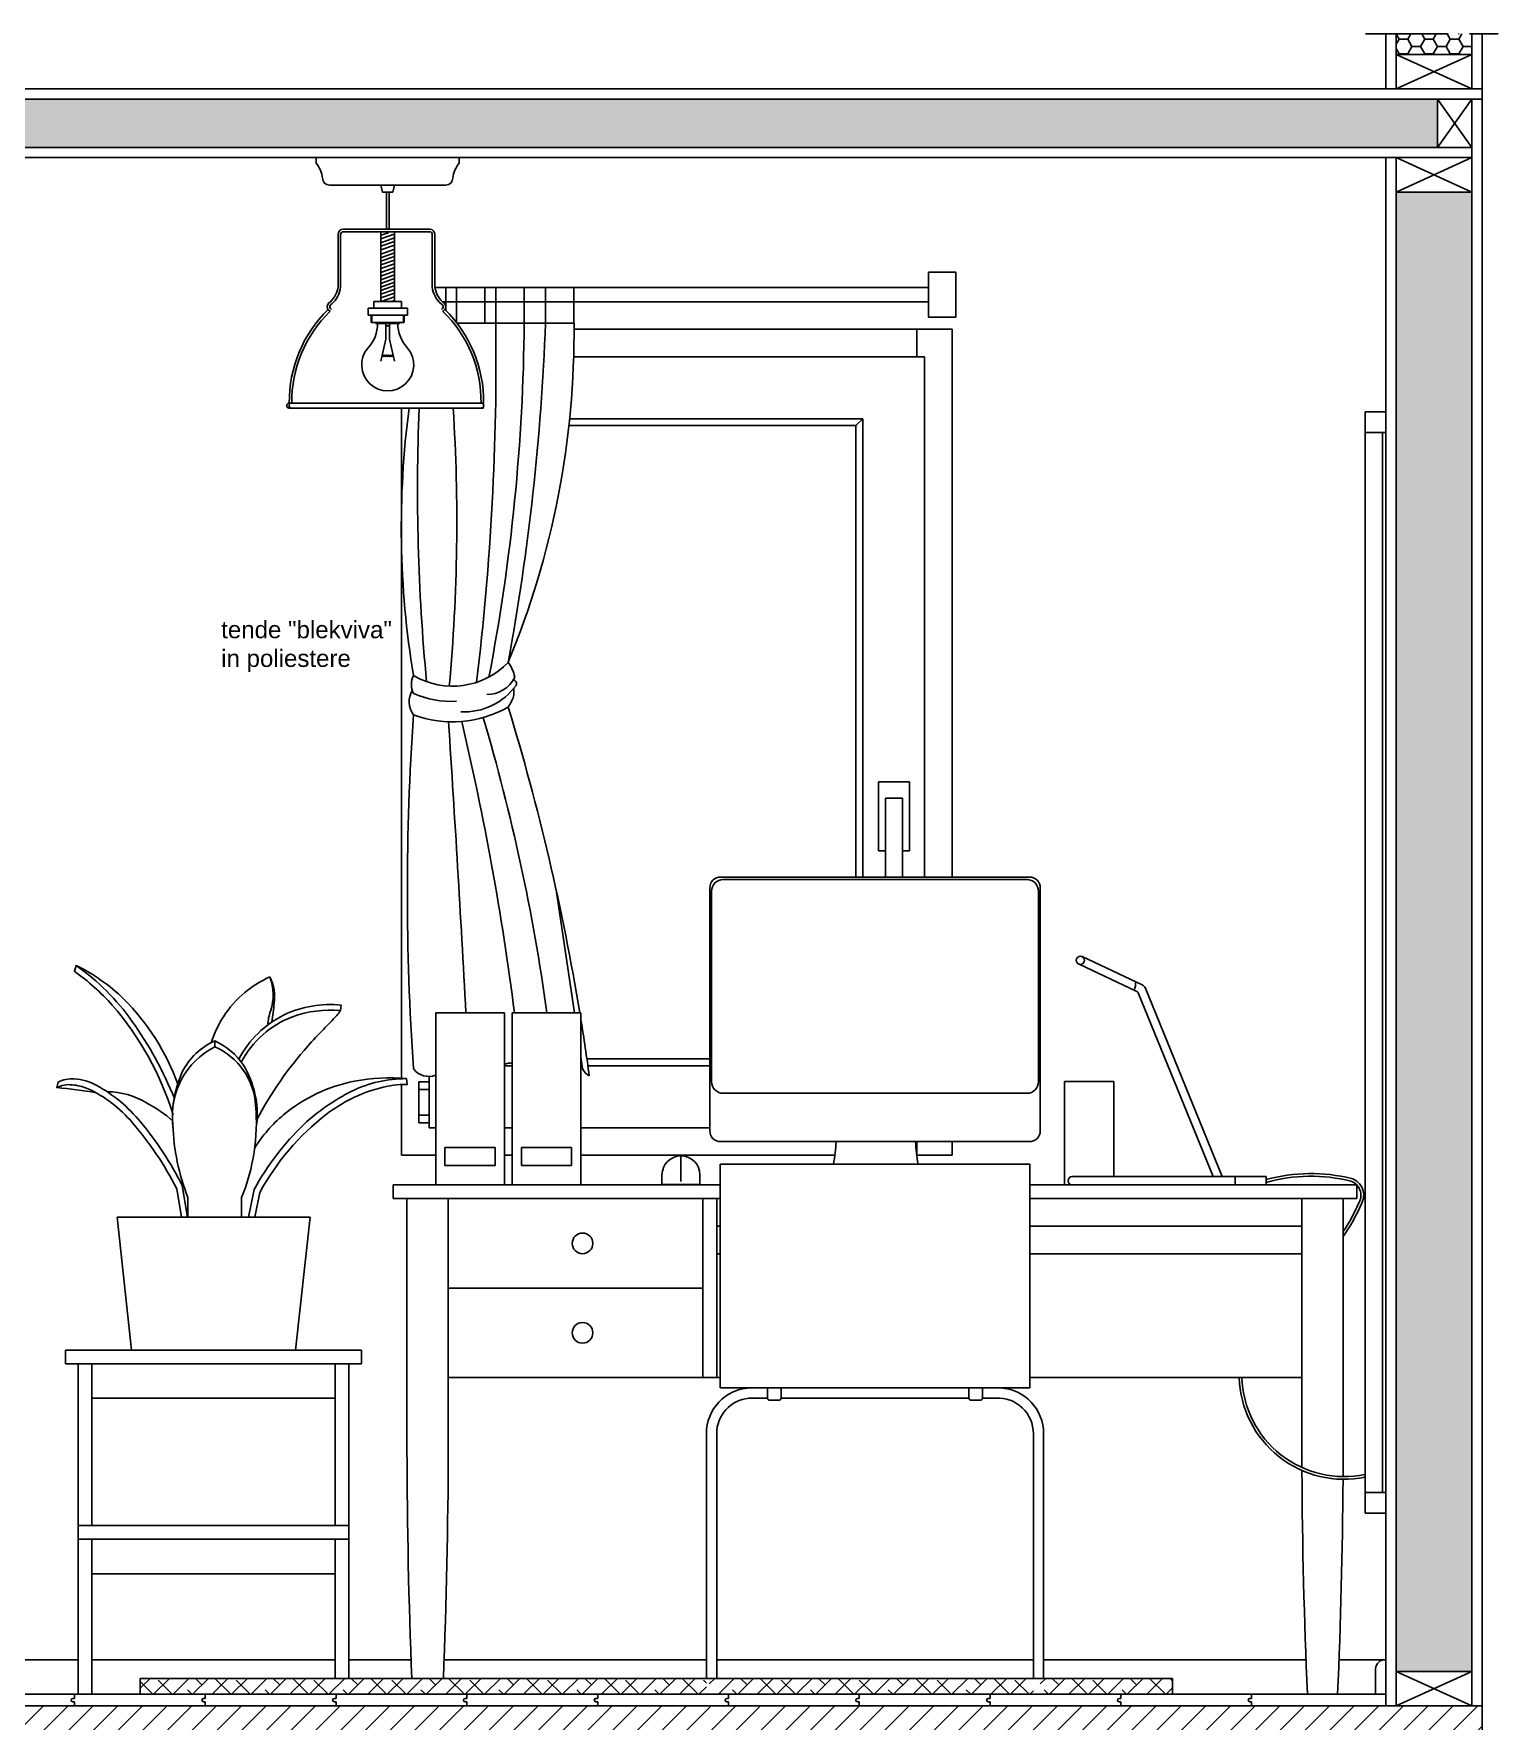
# Model space of a CAD drawing. Header units: millimetres. Extents: x 3258 to 5904, y 891 to 1994.
# Drawn here: x 4224.2 to 4436.9, y 1697.6 to 1942.8 of the extents above; entities that cross this region are included whole.
import ezdxf

# ---------------------------------------------------------------- set-up
doc = ezdxf.new("R2010")
doc.units = ezdxf.units.MM
doc.header["$LTSCALE"] = 0.5
doc.linetypes.add('ACAD_ISO04W100', pattern=[30, 24, -3, 0, -3])
for name, color, linetype in [('22££arredo', 250, 'Continuous'), ('22££cont trav', 140, 'Continuous'), ('22££porte e finestre', 232, 'Continuous'), ('22££retini', 13, 'Continuous'), ('22££sez par', 102, 'Continuous'), ('22££tratto punto proseguimento', 3, 'ACAD_ISO04W100')]:
    doc.layers.add(name, color=color, linetype=linetype)
doc.layers.add('AA- arredo', color=8, linetype='Continuous', lineweight=18)
doc.styles.get("Standard").update_dxf_attribs({"font": 'arial.ttf'})

msp = doc.modelspace()

# ---------------------------------------------------------------- hatches: boundary and pattern name
at = {"layer": '22££retini'}
h = msp.add_hatch(dxfattribs=at)
h.set_pattern_fill('HONEY', color=256, scale=0.39)
h.set_pattern_definition([(0, (22.3918, 0), (1.857375, 1.07235595), [1.23825, -2.4765]), (120, (22.3918, 0), (-1.857375, 1.07235596), [1.23825, -2.4765]), (60, (22.3918, 0), (4e-09, 2.1447119), [-2.4765, 1.23825])])
h.paths.add_polyline_path([(4422.08, 1942.8), (4422.08, 1939.8), (4433.08, 1939.8), (4433.08, 1942.8)])
h = msp.add_hatch(dxfattribs=at)
h.set_pattern_fill('HONEY', color=256, scale=0.39)
h.set_pattern_definition([(0, (22.3918, -6.8124), (1.857375, 1.07235595), [1.23825, -2.4765]), (120, (22.3918, -6.8124), (-1.857375, 1.07235596), [1.23825, -2.4765]), (60, (22.3918, -6.8124), (4e-09, 2.1447119), [-2.4765, 1.23825])])
h.paths.add_polyline_path([(4129.08, 1919.8), (4121.08, 1919.8), (4121.08, 1704.87), (4129.08, 1704.87)])
h.paths.add_polyline_path([(4428.08, 1933.3), (4126.08, 1933.3), (4126.08, 1926.3), (4420.57, 1926.3), (4428.08, 1926.3)])
h.paths.add_polyline_path([(4433.08, 1919.8), (4422.08, 1919.8), (4422.08, 1704.87), (4433.08, 1704.87)])
h = msp.add_hatch(dxfattribs=at)
h.set_pattern_fill('ANSI31', color=256, scale=0.8)
h.set_pattern_definition([(45, (22.3918, -6.8124), (-1.7960512, 1.7960512), [])])
h.paths.add_polyline_path([(4119.58, 1689.87), (4119.58, 1669.87), (4130.58, 1669.87), (4130.58, 1689.87), (4420.58, 1689.87), (4420.58, 1669.87), (4434.58, 1669.87), (4434.58, 1699.87), (4103.47, 1699.87), (4103.47, 1689.87)])

# ---------------------------------------------------------------- linework, layer by layer
at = {"layer": '22££arredo'}
for p, q in [((4265.2, 1924.8), (4265.2, 1923.99)), ((4285.96, 1924.8), (4285.96, 1923.99)), ((4267.12, 1920.8), (4284.03, 1920.8)), ((4274.83, 1919.8), (4274.59, 1920.8)), ((4275.58, 1919.8), (4274.83, 1919.8)), ((4275.38, 1919.8), (4275.38, 1914.4)), ((4275.58, 1919.8), (4276.32, 1919.8)), ((4275.78, 1919.8), (4275.78, 1914.4)), ((4276.32, 1919.8), (4276.57, 1920.8)), ((4268.37, 1906.07), (4268.37, 1913.66)), ((4268.74, 1906.07), (4268.74, 1913.66)), ((4269.11, 1914.4), (4281.68, 1914.4)), ((4269.11, 1914.03), (4281.68, 1914.03)), ((4274.58, 1913.9), (4274.58, 1903.9)), ((4274.58, 1913.52), (4275.67, 1913.9)), ((4274.58, 1912.99), (4276.5, 1913.67)), ((4274.58, 1912.45), (4276.58, 1913.17)), ((4274.58, 1911.92), (4276.58, 1912.64)), ((4276.58, 1903.9), (4276.58, 1913.9)), ((4282.05, 1906.07), (4282.05, 1913.66)), ((4282.42, 1906.07), (4282.42, 1913.66)), ((4274.58, 1911.39), (4276.58, 1912.1)), ((4274.58, 1910.8), (4276.62, 1911.53)), ((4274.58, 1910.27), (4276.58, 1910.98)), ((4274.58, 1909.74), (4276.58, 1910.45)), ((4274.58, 1909.21), (4276.58, 1909.92)), ((4274.57, 1908.68), (4276.58, 1909.39)), ((4274.58, 1908.11), (4276.62, 1908.84)), ((4274.58, 1907.58), (4276.58, 1908.29)), ((4274.58, 1907.05), (4276.58, 1907.76)), ((4274.57, 1905.99), (4276.58, 1906.7)), ((4274.58, 1906.52), (4276.58, 1907.23)), ((4274.58, 1905.48), (4276.62, 1906.21)), ((4274.58, 1904.95), (4276.58, 1905.66)), ((4274.58, 1904.42), (4276.58, 1905.13)), ((4282.44, 1905.93), (4354.16, 1905.93)), ((4284.02, 1905.93), (4284.02, 1902.58)), ((4285.56, 1905.93), (4285.56, 1900.76)), ((4289.7, 1900.76), (4289.7, 1905.93)), ((4291.27, 1905.93), (4291.27, 1900.76)), ((4295.4, 1900.76), (4295.4, 1905.93)), ((4298.51, 1905.93), (4298.51, 1900.76)), ((4302.64, 1900.76), (4302.64, 1905.93)), ((4324.37, 1905.93), (4327.47, 1905.93)), ((4272.72, 1901.9), (4272.72, 1902.93)), ((4272.72, 1902.93), (4278.43, 1902.93)), ((4274.58, 1903.9), (4273.58, 1903.9)), ((4273.58, 1903.9), (4273.58, 1902.93)), ((4274.58, 1903.9), (4276.58, 1903.9)), ((4274.61, 1903.9), (4276.58, 1904.6)), ((4276.1, 1903.9), (4276.58, 1904.07)), ((4276.58, 1903.9), (4277.58, 1903.9)), ((4277.58, 1903.9), (4277.58, 1902.93)), ((4278.43, 1901.9), (4278.43, 1902.95)), ((4288.16, 1903.86), (4283.54, 1903.86)), ((4354.16, 1903.86), (4288.16, 1903.86)), ((4295.4, 1903.86), (4291.27, 1903.86)), ((4302.64, 1903.86), (4298.51, 1903.86)), ((4278.43, 1901.9), (4272.72, 1901.9)), ((4277.93, 1900.85), (4273.23, 1900.85)), ((4273.87, 1900.7), (4273.87, 1900.85)), ((4277.29, 1900.7), (4273.87, 1900.7)), ((4274.16, 1901.9), (4277, 1901.9)), ((4275.33, 1900.7), (4275.33, 1898.43)), ((4275.83, 1900.36), (4275.33, 1900.36)), ((4275.83, 1900.7), (4275.83, 1898.43)), ((4277.29, 1900.7), (4277.29, 1900.85)), ((4285.63, 1900.76), (4302.64, 1900.76)), ((4275.33, 1898.43), (4274.58, 1895.25)), ((4275.83, 1898.43), (4276.57, 1895.25)), ((4274.83, 1896.15), (4274.73, 1895.88)), ((4274.93, 1895.88), (4274.83, 1896.15)), ((4275.08, 1896.15), (4274.93, 1895.88)), ((4275.18, 1895.88), (4275.08, 1896.15)), ((4275.31, 1896.15), (4275.18, 1895.88)), ((4275.43, 1895.88), (4275.31, 1896.15)), ((4275.57, 1896.15), (4275.43, 1895.88)), ((4275.68, 1895.88), (4275.57, 1896.15)), ((4275.8, 1896.15), (4275.68, 1895.88)), ((4275.93, 1895.88), (4275.8, 1896.15)), ((4276.07, 1896.15), (4275.93, 1895.88)), ((4276.17, 1895.88), (4276.07, 1896.15)), ((4276.3, 1896.15), (4276.17, 1895.88)), ((4276.42, 1895.88), (4276.3, 1896.15)), ((4261.28, 1889.15), (4289.51, 1889.15)), ((4261.28, 1888.4), (4289.51, 1888.4)), ((4417.58, 1727.87, 0), (4417.58, 1887.87, 0)), ((4417.58, 1887.87, 0), (4420.58, 1887.87, 0)), ((4417.58, 1884.87, 0), (4420.58, 1884.87, 0)), ((4420.08, 1884.87, 0), (4420.08, 1730.87, 0)), ((4302.69, 1800.57), (4300.04, 1818.44)), ((4376.04, 1807.61), (4384.32, 1803.7)), ((4376.45, 1808.74), (4385.18, 1804.63)), ((4384.62, 1803.49), (4395.49, 1776.76)), ((4385.62, 1804.22), (4396.78, 1776.76)), ((4292.55, 1800.57), (4282.55, 1800.57)), ((4282.55, 1800.57), (4282.55, 1775.57)), ((4292.55, 1775.57), (4292.55, 1800.57)), ((4303.64, 1800.57), (4293.64, 1800.57)), ((4293.64, 1800.57), (4293.64, 1775.57)), ((4303.64, 1775.57), (4303.64, 1800.57)), ((4250.46, 1795.62, 0), (4250.46, 1796.48, 0)), ((4303.89, 1792.46), (4303.64, 1794.16)), ((4373.88, 1775.57), (4373.88, 1790.57)), ((4373.88, 1790.57), (4381.08, 1790.57)), ((4381.08, 1790.57), (4381.08, 1776.76)), ((4287.55, 1780.98), (4283.9, 1780.98)), ((4283.9, 1780.98), (4283.9, 1778.4)), ((4287.55, 1780.98), (4291.19, 1780.98)), ((4291.19, 1780.98), (4291.19, 1778.4)), ((4298.64, 1780.98), (4295, 1780.98)), ((4295, 1780.98), (4295, 1778.4)), ((4298.64, 1780.98), (4302.28, 1780.98)), ((4302.28, 1780.98), (4302.28, 1778.4)), ((4283.9, 1778.4), (4287.55, 1778.4)), ((4291.19, 1778.4), (4287.55, 1778.4)), ((4295, 1778.4), (4298.64, 1778.4)), ((4302.28, 1778.4), (4298.64, 1778.4)), ((4318.18, 1779.77), (4318.18, 1776.06)), ((4368.87, 1778.57), (4323.87, 1778.57)), ((4323.87, 1746.07), (4323.87, 1778.57)), ((4368.87, 1746.07), (4368.87, 1778.57)), ((4276.38, 1775.57), (4323.87, 1775.57)), ((4276.38, 1773.57), (4276.38, 1775.57)), ((4276.38, 1775.57), (4286.38, 1775.57)), ((4315.42, 1775.64), (4315.42, 1777.02)), ((4315.42, 1775.64), (4320.94, 1775.64)), ((4320.94, 1775.64), (4320.94, 1777.02)), ((4370.3, 1775.57), (4368.87, 1775.57)), ((4368.87, 1775.57), (4416.38, 1775.57)), ((4375.02, 1776.76), (4395.33, 1776.76)), ((4375.02, 1775.56), (4403.18, 1775.56)), ((4395.33, 1776.76), (4403.18, 1776.76)), ((4398.71, 1775.56), (4398.71, 1776.76)), ((4403.18, 1775.56), (4403.18, 1776.76)), ((4416.38, 1775.57), (4416.38, 1773.57)), ((4323.87, 1773.57), (4276.38, 1773.57)), ((4278.38, 1773.57), (4278.38, 1737.07)), ((4284.38, 1773.57), (4284.38, 1737.07)), ((4321.38, 1773.57), (4321.38, 1747.57)), ((4323.38, 1773.57), (4323.38, 1747.57)), ((4416.38, 1773.57), (4368.87, 1773.57)), ((4408.38, 1773.57), (4408.38, 1737.07)), ((4408.38, 1773.07), (4408.38, 1766.57)), ((4414.38, 1773.57), (4414.38, 1737.07)), ((4238.38, 1751.57, 0), (4236.28, 1770.87, 0)), ((4236.28, 1770.87, 0), (4264.29, 1770.87, 0)), ((4264.29, 1770.87, 0), (4262.19, 1751.57, 0)), ((4323.87, 1769.57), (4323.38, 1769.57)), ((4408.38, 1769.57), (4368.87, 1769.57)), ((4323.87, 1765.57), (4323.38, 1765.57)), ((4408.38, 1765.57), (4368.87, 1765.57)), ((4321.38, 1760.57), (4284.38, 1760.57)), ((4271.78, 1751.57, 0), (4228.78, 1751.57, 0)), ((4228.78, 1751.57, 0), (4228.78, 1749.57, 0)), ((4271.78, 1751.57, 0), (4271.78, 1749.57, 0)), ((4271.78, 1749.57, 0), (4228.78, 1749.57, 0)), ((4230.62, 1749.57, 0), (4230.62, 1701.57, 0)), ((4232.62, 1749.57, 0), (4232.62, 1726.08, 0)), ((4267.95, 1749.57, 0), (4267.95, 1726.08, 0)), ((4269.95, 1749.57, 0), (4269.95, 1703.87, 0)), ((4323.87, 1747.57), (4284.38, 1747.57)), ((4368.87, 1746.07), (4323.87, 1746.07)), ((4330.75, 1746.07), (4330.75, 1744.58)), ((4332.75, 1744.58), (4332.75, 1746.07)), ((4359.99, 1744.58), (4359.99, 1746.07)), ((4360.99, 1746.07), (4361.99, 1746.07)), ((4361.99, 1746.07), (4361.99, 1744.58)), ((4368.87, 1747.57), (4408.38, 1747.57)), ((4267.95, 1744.57, 0), (4232.62, 1744.57, 0)), ((4330.76, 1744.57), (4328.05, 1744.57)), ((4331.14, 1744.27), (4332.36, 1744.27)), ((4359.99, 1744.58), (4332.75, 1744.57)), ((4361.6, 1744.27), (4360.38, 1744.27)), ((4363.93, 1744.58), (4361.99, 1744.58)), ((4321.87, 1739.42), (4321.87, 1703.87)), ((4323.37, 1739.46), (4323.37, 1703.87)), ((4369.37, 1739.46), (4369.37, 1703.87)), ((4370.87, 1703.87), (4370.87, 1739.42)), ((4420.58, 1730.87, 0), (4417.58, 1730.87, 0)), ((4269.95, 1726.08, 0), (4230.62, 1726.08, 0)), ((4420.58, 1727.87, 0), (4417.58, 1727.87, 0)), ((4269.95, 1724.08, 0), (4230.62, 1724.08, 0)), ((4232.62, 1724.08, 0), (4232.62, 1719.57, 0)), ((4267.95, 1724.08, 0), (4267.95, 1719.57, 0)), ((4232.62, 1719.57, 0), (4232.62, 1701.57, 0)), ((4267.95, 1719.08, 0), (4232.62, 1719.08, 0)), ((4267.95, 1719.57, 0), (4267.95, 1703.87, 0)), ((4184.32, 1706.57), (4230.62, 1706.57)), ((4232.62, 1706.57), (4267.95, 1706.57)), ((4269.95, 1706.57), (4278.98, 1706.57)), ((4283.78, 1706.57), (4321.87, 1706.58)), ((4323.37, 1706.58), (4369.37, 1706.58)), ((4370.87, 1706.58), (4408.98, 1706.58)), ((4413.78, 1706.58), (4420.41, 1706.58)), ((4389.61, 1703.87), (4239.61, 1703.87)), ((4239.61, 1703.87), (4239.61, 1701.57)), ((4389.61, 1701.57), (4389.61, 1703.87)), ((4230.08, 1701.57, 0), (4230.08, 1700.97, 0)), ((4249.08, 1701.57, 0), (4249.08, 1700.97, 0)), ((4268.08, 1701.57, 0), (4268.08, 1700.97, 0)), ((4287.08, 1701.57, 0), (4287.08, 1700.97, 0)), ((4306.08, 1701.57, 0), (4306.08, 1700.97, 0)), ((4325.08, 1701.57, 0), (4325.08, 1700.97, 0)), ((4344.08, 1701.57, 0), (4344.08, 1700.97, 0)), ((4363.08, 1701.57, 0), (4363.08, 1700.97, 0)), ((4382.08, 1701.57, 0), (4382.08, 1700.97, 0)), ((4401.08, 1701.57, 0), (4401.08, 1700.97, 0)), ((4229.83, 1700.97, 0), (4230.08, 1700.97, 0)), ((4230.08, 1700.47, 0), (4229.83, 1700.47, 0)), ((4230.08, 1700.47, 0), (4230.08, 1699.87, 0)), ((4248.83, 1700.97, 0), (4249.08, 1700.97, 0)), ((4249.08, 1700.47, 0), (4248.83, 1700.47, 0)), ((4249.08, 1700.47, 0), (4249.08, 1699.87, 0)), ((4267.83, 1700.97, 0), (4268.08, 1700.97, 0)), ((4268.08, 1700.47, 0), (4267.83, 1700.47, 0)), ((4268.08, 1700.47, 0), (4268.08, 1699.87, 0)), ((4286.83, 1700.97, 0), (4287.08, 1700.97, 0)), ((4287.08, 1700.47, 0), (4286.83, 1700.47, 0)), ((4287.08, 1700.47, 0), (4287.08, 1699.87, 0)), ((4305.83, 1700.97, 0), (4306.08, 1700.97, 0)), ((4306.08, 1700.47, 0), (4305.83, 1700.47, 0)), ((4306.08, 1700.47, 0), (4306.08, 1699.87, 0)), ((4324.83, 1700.97, 0), (4325.08, 1700.97, 0)), ((4325.08, 1700.47, 0), (4324.83, 1700.47, 0)), ((4325.08, 1700.47, 0), (4325.08, 1699.87, 0)), ((4343.83, 1700.97, 0), (4344.08, 1700.97, 0)), ((4344.08, 1700.47, 0), (4343.83, 1700.47, 0)), ((4344.08, 1700.47, 0), (4344.08, 1699.87, 0)), ((4362.83, 1700.97, 0), (4363.08, 1700.97, 0)), ((4363.08, 1700.47, 0), (4362.83, 1700.47, 0)), ((4363.08, 1700.47, 0), (4363.08, 1699.87, 0)), ((4381.83, 1700.97, 0), (4382.08, 1700.97, 0)), ((4382.08, 1700.47, 0), (4381.83, 1700.47, 0)), ((4382.08, 1700.47, 0), (4382.08, 1699.87, 0)), ((4400.83, 1700.97, 0), (4401.08, 1700.97, 0)), ((4401.08, 1700.47, 0), (4400.83, 1700.47, 0)), ((4401.08, 1700.47, 0), (4401.08, 1699.87, 0))]:
    msp.add_line(p, q, dxfattribs=at)
at = {"layer": '22££arredo', "linetype": 'Continuous'}
for p, q in [((4239.61, 1702.43, 0), (4241.05, 1703.87, 0)), ((4241.57, 1701.57, 0), (4243.87, 1703.87, 0)), ((4244.4, 1701.57, 0), (4246.7, 1703.87, 0)), ((4247.23, 1701.57, 0), (4249.53, 1703.87, 0)), ((4248.59, 1702.93, 0), (4247.65, 1703.87, 0)), ((4250.06, 1701.57, 0), (4252.36, 1703.87, 0)), ((4252.78, 1701.57, 0), (4250.48, 1703.87, 0)), ((4252.89, 1701.57, 0), (4255.19, 1703.87, 0)), ((4255.72, 1701.57, 0), (4258.02, 1703.87, 0)), ((4258.55, 1701.57, 0), (4260.85, 1703.87, 0)), ((4259.91, 1702.93, 0), (4258.96, 1703.87, 0)), ((4261.38, 1701.57, 0), (4263.68, 1703.87, 0)), ((4264.09, 1701.57, 0), (4261.79, 1703.87, 0)), ((4264.21, 1701.57, 0), (4266.51, 1703.87, 0)), ((4267.03, 1701.57, 0), (4269.33, 1703.87, 0)), ((4269.86, 1701.57, 0), (4272.16, 1703.87, 0)), ((4271.22, 1702.93, 0), (4270.28, 1703.87, 0)), ((4272.69, 1701.57, 0), (4274.99, 1703.87, 0)), ((4275.41, 1701.57, 0), (4273.11, 1703.87, 0)), ((4275.52, 1701.57, 0), (4277.82, 1703.87, 0)), ((4278.35, 1701.57, 0), (4280.65, 1703.87, 0)), ((4281.18, 1701.57, 0), (4283.48, 1703.87, 0)), ((4282.54, 1702.93, 0), (4281.59, 1703.87, 0)), ((4284.01, 1701.57, 0), (4286.31, 1703.87, 0)), ((4286.72, 1701.57, 0), (4284.42, 1703.87, 0)), ((4286.84, 1701.57, 0), (4289.14, 1703.87, 0)), ((4289.66, 1701.57, 0), (4291.96, 1703.87, 0)), ((4292.49, 1701.57, 0), (4294.79, 1703.87, 0)), ((4293.85, 1702.93, 0), (4292.91, 1703.87, 0)), ((4295.32, 1701.57, 0), (4297.62, 1703.87, 0)), ((4298.04, 1701.57, 0), (4295.74, 1703.87, 0)), ((4298.15, 1701.57, 0), (4300.45, 1703.87, 0)), ((4300.98, 1701.57, 0), (4303.28, 1703.87, 0)), ((4303.81, 1701.57, 0), (4306.11, 1703.87, 0)), ((4305.17, 1702.93, 0), (4304.22, 1703.87, 0)), ((4306.64, 1701.57, 0), (4308.94, 1703.87, 0)), ((4309.35, 1701.57, 0), (4307.05, 1703.87, 0)), ((4309.47, 1701.57, 0), (4311.77, 1703.87, 0)), ((4312.29, 1701.57, 0), (4314.59, 1703.87, 0)), ((4315.12, 1701.57, 0), (4317.42, 1703.87, 0)), ((4316.48, 1702.93, 0), (4315.54, 1703.87, 0)), ((4317.95, 1701.57, 0), (4320.25, 1703.87, 0)), ((4320.67, 1701.57, 0), (4318.37, 1703.87, 0)), ((4322.3, 1703.09, 0), (4323.08, 1703.87, 0)), ((4323.61, 1701.57, 0), (4325.91, 1703.87, 0)), ((4326.44, 1701.57, 0), (4328.74, 1703.87, 0)), ((4327.8, 1702.93, 0), (4326.85, 1703.87, 0)), ((4329.27, 1701.57, 0), (4331.57, 1703.87, 0)), ((4331.98, 1701.57, 0), (4329.68, 1703.87, 0)), ((4332.1, 1701.57, 0), (4334.4, 1703.87, 0)), ((4334.92, 1701.57, 0), (4337.22, 1703.87, 0)), ((4337.75, 1701.57, 0), (4340.05, 1703.87, 0)), ((4339.11, 1702.93, 0), (4338.17, 1703.87, 0)), ((4340.58, 1701.57, 0), (4342.88, 1703.87, 0)), ((4343.3, 1701.57, 0), (4341, 1703.87, 0)), ((4343.41, 1701.57, 0), (4345.71, 1703.87, 0)), ((4346.24, 1701.57, 0), (4348.54, 1703.87, 0)), ((4349.07, 1701.57, 0), (4351.37, 1703.87, 0)), ((4350.43, 1702.93, 0), (4349.48, 1703.87, 0)), ((4351.9, 1701.57, 0), (4354.2, 1703.87, 0)), ((4354.61, 1701.57, 0), (4352.31, 1703.87, 0)), ((4354.73, 1701.57, 0), (4357.03, 1703.87, 0)), ((4357.55, 1701.57, 0), (4359.85, 1703.87, 0)), ((4360.38, 1701.57, 0), (4362.68, 1703.87, 0)), ((4361.74, 1702.93, 0), (4360.8, 1703.87, 0)), ((4363.21, 1701.57, 0), (4365.51, 1703.87, 0)), ((4365.93, 1701.57, 0), (4363.63, 1703.87, 0)), ((4366.04, 1701.57, 0), (4368.34, 1703.87, 0)), ((4370.36, 1703.06, 0), (4371.17, 1703.87, 0)), ((4371.7, 1701.57, 0), (4374, 1703.87, 0)), ((4373.06, 1702.93, 0), (4372.11, 1703.87, 0)), ((4374.53, 1701.57, 0), (4376.83, 1703.87, 0)), ((4377.24, 1701.57, 0), (4374.94, 1703.87, 0)), ((4377.36, 1701.57, 0), (4379.66, 1703.87, 0)), ((4380.19, 1701.57, 0), (4382.49, 1703.87, 0)), ((4383.01, 1701.57, 0), (4385.31, 1703.87, 0)), ((4384.37, 1702.93, 0), (4383.43, 1703.87, 0)), ((4385.84, 1701.57, 0), (4388.14, 1703.87, 0)), ((4388.56, 1701.57, 0), (4386.26, 1703.87, 0)), ((4241.46, 1701.57, 0), (4239.61, 1703.42, 0)), ((4244.29, 1701.57, 0), (4242.23, 1703.63, 0)), ((4247.12, 1701.57, 0), (4246.47, 1702.22, 0)), ((4255.61, 1701.57, 0), (4253.54, 1703.63, 0)), ((4258.43, 1701.57, 0), (4257.78, 1702.22, 0)), ((4266.92, 1701.57, 0), (4264.86, 1703.63, 0)), ((4269.75, 1701.57, 0), (4269.1, 1702.22, 0)), ((4278.24, 1701.57, 0), (4276.17, 1703.63, 0)), ((4281.06, 1701.57, 0), (4280.41, 1702.22, 0)), ((4289.55, 1701.57, 0), (4287.49, 1703.63, 0)), ((4292.38, 1701.57, 0), (4291.73, 1702.22, 0)), ((4300.87, 1701.57, 0), (4298.8, 1703.63, 0)), ((4303.69, 1701.57, 0), (4303.04, 1702.22, 0)), ((4312.18, 1701.57, 0), (4310.12, 1703.63, 0)), ((4315.01, 1701.57, 0), (4314.36, 1702.22, 0)), ((4320.78, 1701.57, 0), (4321.87, 1702.66, 0)), ((4321.87, 1703.19, 0), (4321.43, 1703.63, 0)), ((4326.32, 1701.57, 0), (4325.67, 1702.22, 0)), ((4334.81, 1701.57, 0), (4332.75, 1703.63, 0)), ((4337.64, 1701.57, 0), (4336.99, 1702.22, 0)), ((4346.13, 1701.57, 0), (4344.06, 1703.63, 0)), ((4348.95, 1701.57, 0), (4348.3, 1702.22, 0)), ((4357.44, 1701.57, 0), (4355.38, 1703.63, 0)), ((4360.27, 1701.57, 0), (4359.62, 1702.22, 0)), ((4368.76, 1701.57, 0), (4366.69, 1703.63, 0)), ((4368.87, 1701.57, 0), (4369.37, 1702.07, 0)), ((4371.59, 1701.57, 0), (4370.93, 1702.22, 0)), ((4380.07, 1701.57, 0), (4378.01, 1703.63, 0)), ((4382.9, 1701.57, 0), (4382.25, 1702.22, 0)), ((4388.67, 1701.57, 0), (4389.61, 1702.51, 0)), ((4389.61, 1703.52), (4389.32, 1703.81))]:
    msp.add_line(p, q, dxfattribs=at)
at = {"layer": '22££arredo'}
for points in [[(4266.12, 1921.8, 0.144491), (4265.2, 1923.99, -0.42204)], [(4285.03, 1921.8, -0.144491), (4285.96, 1923.99, 0.42204)], [(4268.37, 1906.07, -0.182219), (4267.25, 1903.87, 0.364925), (4266.82, 1902.89, 0.189246), (4267.25, 1902.47, 0.189246)], [(4268.74, 1906.02, -0.186443), (4267.46, 1903.55, 0.376128), (4267.17, 1903.02, 0.174045), (4267.4, 1902.81, 0.174045)], [(4282.05, 1906.02, 0.186443), (4283.33, 1903.55, -0.376128), (4283.62, 1903.02, -0.174045), (4283.39, 1902.81, -0.174045)], [(4282.42, 1906.07, 0.182219), (4283.54, 1903.87, -0.364925), (4283.97, 1902.89, -0.189246), (4283.54, 1902.47, -0.189246)], [(4261.28, 1889.15, -0.205853), (4266.92, 1902.73, -0.205853)], [(4261.65, 1889.15, -0.205853), (4267.18, 1902.46, -0.205853)], [(4289.14, 1889.15, 0.205853), (4283.61, 1902.46, 0.205853)], [(4289.51, 1889.15, 0.205853), (4283.87, 1902.73, 0.205853)], [(4279.32, 1849.55, 0.347789), (4293.08, 1851.48)], [(4293.08, 1851.48, -0.110142), (4294.04, 1849.32, -0.110142)], [(4293.87, 1846.52, -0.080297), (4293.07, 1844.98)], [(4279.32, 1843.85, 0.221073), (4293.07, 1844.98)], [(4279.32, 1792.46, 0.348968), (4282.55, 1791.52, 0.348968)], [(4292.55, 1793.06, -0.127907), (4293.64, 1793.27)], [(4303.64, 1792.77, -0.038), (4303.89, 1792.46, 0.184414), (4304.86, 1791.42)], [(4340.34, 1778.57, 0.033902), (4340.71, 1781.85), (4352.26, 1781.85, 0.033902), (4352.63, 1778.57, 0.033902)], [(4403.18, 1776.34, -0.126884), (4415.6, 1776.5, -0.472908), (4417.03, 1772.8, -0.049088), (4414.38, 1768.06, -0.049088)], [(4403.18, 1775.93, -0.127841), (4415.49, 1776.12, -0.473562), (4416.67, 1772.98, -0.043931), (4414.38, 1768.77, -0.043931)], [(4399.28, 1747.57, 0.466202), (4417.58, 1733.11)], [(4399.68, 1747.57, 0.467658), (4417.58, 1733.51)], [(4419.09, 1701.57), (4419.09, 1705.25, -0.45138), (4420.58, 1706.57, -175.263079)]]:
    msp.add_lwpolyline(points, format="xyb", dxfattribs=at)
msp.add_lwpolyline([(4354.16, 1908.18), (4358.09, 1908.18), (4358.09, 1901.62), (4354.16, 1901.62)], close=True, dxfattribs=at)
at = {"layer": '22££arredo', "lineweight": 35}
for points in [[(4273.24, 1901.9), (4273.23, 1900.85)], [(4277.92, 1901.9), (4277.93, 1900.85)]]:
    msp.add_lwpolyline(points, dxfattribs=at)
at = {"layer": '22££arredo'}
for points in [[(4323.93, 1820.28), (4368.81, 1820.28, -0.414214), (4370.37, 1818.72), (4370.37, 1783.41, -0.414214), (4368.81, 1781.85), (4323.93, 1781.85, -0.414214), (4322.37, 1783.41), (4322.37, 1818.72, -0.414214)], [(4324.3, 1819.92, 0.414214), (4322.63, 1818.25), (4322.63, 1790.55, 0.414214), (4324.3, 1788.88), (4368.45, 1788.88, 0.414214), (4370.11, 1790.55), (4370.11, 1818.25, 0.414214), (4368.45, 1819.92)]]:
    msp.add_lwpolyline(points, format="xyb", close=True, dxfattribs=at)
at = {"layer": '22££arredo', "elevation": 0}
for points in [[(4244.41, 1785.72, 0.103954), (4235.57, 1801.66, 0.057836), (4230.06, 1806.59), (4230.34, 1807.43, -0.080119), (4237.22, 1802.58, -0.110274), (4245.07, 1790.22, 8.226626)], [(4244.62, 1788.1, 0.05696), (4238.43, 1799.37, 0.085261), (4230.34, 1807.43, 4.405763)], [(4249.95, 1796.22, -0.153338), (4255.29, 1803.9, -0.04475), (4258.45, 1805.78, -0.17949), (4258.55, 1800.82, 0.075649), (4258.17, 1798.81, -4.806698)], [(4258.75, 1799.26, 0.002457), (4259.1, 1801.97, 0.152074), (4258.45, 1805.78, -4.802507)], [(4253.97, 1793.84, -0.15819), (4260.53, 1800.27, -0.138361), (4268.84, 1801.67), (4268.7, 1800.9)], [(4256.55, 1785.02, -0.060119), (4263.96, 1795.72, -0.012859), (4266.24, 1798.16, 0.005008), (4268.19, 1800.18, 0.074058), (4268.7, 1800.9, 0.10883), (4261.74, 1799.99, 0.182374), (4254.3, 1793.4, 1.565551)], [(4244.39, 1783.55, -0.131685), (4245.74, 1791.97, -0.173303), (4250.46, 1796.48, -0.141934), (4254.62, 1792.96, -0.165035), (4256.54, 1784.29, 13.491031)], [(4246.56, 1770.87), (4246.56, 1773.74, -0.086991), (4244.38, 1784.29, -0.314579), (4250.46, 1795.62, -0.284104), (4256.39, 1787.09, -0.11883), (4254.36, 1773.74), (4254.36, 1770.87)], [(4246.49, 1770.87), (4245.72, 1775.47, 0.05802), (4239.65, 1784.72, 0.095816), (4233.32, 1790.01, 0.114191), (4230.03, 1790.96, 0.14486), (4227.7, 1790.5), (4227.49, 1789.69)], [(4245.63, 1770.87), (4244.95, 1774.98, 0.060072), (4238.48, 1784.6, 0.1135), (4231.94, 1789.57, 0.074474), (4229.74, 1790.1, 0.149987), (4227.49, 1789.69, -0.028547), (4233.25, 1788.94)], [(4255.36, 1770.87), (4256.18, 1774.91, -0.077268), (4263.4, 1784.34, -0.07423), (4270.36, 1789.17, -0.115111), (4278.29, 1791, 0.072687), (4270.76, 1790.63, 0.127772), (4260.43, 1785.72, 0.078235), (4256.27, 1780.95, 0.973964)], [(4256.28, 1770.87), (4257, 1774.44, -0.104972), (4266.69, 1785.83, -0.097424), (4274.42, 1789.64, -0.068835), (4278.41, 1790.15), (4278.29, 1791)], [(4234.85, 1789.08, -0.142092), (4240.52, 1787.49, -0.070878), (4244.37, 1784.81)]]:
    msp.add_lwpolyline(points, format="xyb", dxfattribs=at)
msp.add_lwpolyline([(4130.58, 1701.57), (4420.58, 1701.57)], dxfattribs=at)
at = {"layer": '22££arredo'}
for centre, radius in [((4376.2, 1808.19), 0.6), ((4303.88, 1767.07), 1.5), ((4303.88, 1754.07), 1.5), ((4361.99, 1744.58), 6.661338147750939e-16)]:
    msp.add_circle(centre, radius, dxfattribs=at)
for centre, radius, start, end in [((4267.12, 1921.8), 1, 180, 270), ((4284.03, 1921.8), 1, 270, 0), ((4269.11, 1913.66), 0.743, 90, 180), ((4269.11, 1913.66), 0.371, 90, 180), ((4281.68, 1913.66), 0.743, 0, 90), ((4281.68, 1913.66), 0.371, 0, 90), ((4268.97, 1900.69), 5.14, 316.3109, 0.1491), ((4282.19, 1900.69), 5.14, 179.8509, 223.6891), ((3902.54, 1895.28), 388.77, 353.1008, 0.8078), ((4010.92, 1903.16), 284.5, 349.0963, 359.5162), ((3956.11, 1913.57), 342.63, 349.5584, 357.8572), ((4176.49, 1899.69), 126.16, 337.5374, 0.4888), ((4275.58, 1894.7), 3.78, 139.8736, 40.1264), ((4261.28, 1888.78), 0.371, 90, 270), ((4261.62, 1888.78), 0.371, 90, 270), ((4409.2, 1871.13), 131.65, 172.4606, 189.4329), ((4574.12, 1876.44), 294.21, 177.6691, 185.4167), ((4022.59, 1871.95), 263.02, 354.7821, 3.5874), ((4289.17, 1888.78), 0.371, 270, 90), ((4281.9, 1848.26), 2.88, 153.2764, 206.7236), ((4290.04, 1851.24), 4.44, 269.0288, 334.3923), ((4292.73, 1849.49), 1.23, 326.9518, 333.8434), ((4293.71, 1848.38), 0.579, 334.9569, 78.4833), ((4281.93, 1845.76), 3.23, 149.541, 216.1115), ((4284.79, 1859.2), 13.4, 245.9457, 273.2507), ((4286.59, 1853.76), 9.49, 267.679, 323.6583), ((4289.19, 1847.2), 4.73, 351.3034, 6.1335), ((4646.2, 1818.16), 367.77, 175.9937, 184.0063), ((3964.84, 1744.69), 343.22, 9.37, 16.9909), ((811.69, 1613.88), 3480.26, 3.0749, 3.7723), ((3885.21, 1748.29), 412.12, 7.2879, 13.2719), ((4010.29, 1760.78), 291.15, 7.8556, 16.4998), ((4381.74, 1804.95), 2.5, 334.218, 2.7871), ((4384.75, 1803.72), 1, 29.6913, 64.7966), ((4383.9, 1802.8), 1, 43.5327, 64.7393), ((3964.84, 1744.69), 343.22, 7.8248, 9.1968), ((4318.18, 1777.02), 2.76, 0, 180), ((4375.02, 1776.16), 0.6, 90, 270), ((4328.53, 1739.42), 6.66, 93.1691, 179.9962), ((4364.21, 1739.42), 6.66, 0.0038, 86.8309), ((4328.52, 1739.44), 5.15, 95.2338, 180.2333), ((4331.14, 1744.67), 0.4, 192.3202, 270), ((4332.36, 1744.67), 0.4, 270, 347.6798), ((4360.38, 1744.67), 0.4, 192.3202, 270), ((4361.6, 1744.67), 0.4, 270, 347.6798), ((4364.22, 1739.44), 5.15, 359.7667, 93.269), ((5173.93, 1739.49), 895.56, 180.15499, 182.27965), ((3388.82, 1739.49), 895.56, 357.72035, 359.84501), ((5303.93, 1739.49), 895.56, 180.15499, 180.31872), ((3518.82, 1739.49), 895.56, 359.597, 359.84501), ((5303.93, 1739.49), 895.56, 180.34681, 182.42692), ((3518.82, 1739.49), 895.56, 357.57308, 359.57141), ((4229.83, 1700.72, 0), 0.25, 90, 270), ((4248.83, 1700.72, 0), 0.25, 90, 270), ((4267.83, 1700.72, 0), 0.25, 90, 270), ((4286.83, 1700.72, 0), 0.25, 90, 270), ((4305.83, 1700.72, 0), 0.25, 90, 270), ((4324.83, 1700.72, 0), 0.25, 90, 270), ((4343.83, 1700.72, 0), 0.25, 90, 270), ((4362.83, 1700.72, 0), 0.25, 90, 270), ((4381.83, 1700.72, 0), 0.25, 90, 270), ((4400.83, 1700.72, 0), 0.25, 90, 270)]:
    msp.add_arc(centre, radius, start, end, dxfattribs=at)
at = {"layer": '22££cont trav'}
for p, q in [((4422.08, 1939.8), (4433.08, 1934.8)), ((4422.08, 1934.8), (4433.08, 1939.8)), ((4422.08, 1934.8), (4433.08, 1934.8)), ((4428.08, 1933.3), (4433.08, 1926.3)), ((4428.08, 1926.3), (4433.08, 1933.3)), ((4422.08, 1924.8), (4433.08, 1919.8)), ((4422.08, 1919.8), (4433.08, 1924.8)), ((4422.08, 1704.87), (4433.08, 1699.87)), ((4422.08, 1699.87), (4433.08, 1704.87))]:
    msp.add_line(p, q, dxfattribs=at)
msp.add_lwpolyline([(4422.08, 1934.8), (4422.08, 1939.8), (4433.08, 1939.8), (4433.08, 1934.8)], dxfattribs=at)
for points in [[(4428.08, 1933.3), (4433.08, 1933.3), (4433.08, 1926.3), (4428.08, 1926.3)], [(4422.08, 1924.8), (4433.08, 1924.8), (4433.08, 1919.8), (4422.08, 1919.8)], [(4422.08, 1704.87), (4433.08, 1704.87), (4433.08, 1699.87), (4422.08, 1699.87)]]:
    msp.add_lwpolyline(points, close=True, dxfattribs=at)
at = {"layer": '22££porte e finestre'}
for p, q in [((4357.58, 1899.87), (4302.65, 1899.87)), ((4352.44, 1899.87), (4352.44, 1895.87)), ((4357.58, 1820.28), (4357.58, 1899.87)), ((4353.58, 1895.87), (4302.59, 1895.87)), ((4353.58, 1820.28), (4353.58, 1895.87)), ((4277.58, 1888.4), (4277.58, 1791.06)), ((4343.58, 1885.87), (4301.89, 1885.87)), ((4344.58, 1886.87), (4302, 1886.87)), ((4343.58, 1885.87), (4344.58, 1886.87)), ((4343.58, 1820.28), (4343.58, 1885.87)), ((4344.58, 1820.28), (4344.58, 1886.87)), ((4346.88, 1834.1), (4346.88, 1824.1)), ((4351.38, 1834.1), (4346.88, 1834.1)), ((4351.38, 1824.1), (4351.38, 1834.1)), ((4347.88, 1831.75), (4350.38, 1831.75)), ((4347.88, 1820.28), (4347.88, 1831.75)), ((4350.38, 1831.75), (4350.38, 1820.28)), ((4346.88, 1824.1), (4347.88, 1824.1)), ((4350.38, 1824.1), (4351.38, 1824.1)), ((4292.55, 1792.87), (4293.64, 1792.87)), ((4304.51, 1793.87), (4322.37, 1793.87)), ((4304.66, 1792.87), (4322.37, 1792.87)), ((4277.58, 1790.13), (4277.58, 1779.87)), ((4280.08, 1784.56), (4280.08, 1790.56)), ((4280.08, 1790.56), (4281.58, 1790.56)), ((4281.58, 1791.32), (4281.58, 1783.87)), ((4281.58, 1789.43), (4280.08, 1789.43)), ((4281.58, 1785.69), (4280.08, 1785.69)), ((4281.58, 1784.56), (4280.08, 1784.56)), ((4281.58, 1783.87), (4282.55, 1783.87)), ((4292.55, 1783.87), (4293.64, 1783.87)), ((4303.64, 1783.87), (4322.37, 1783.87)), ((4277.58, 1779.87), (4282.55, 1779.87)), ((4292.55, 1779.87), (4293.64, 1779.87)), ((4303.64, 1779.87), (4340.55, 1779.87)), ((4352.43, 1779.87), (4357.58, 1779.87)), ((4352.44, 1781.85), (4352.44, 1779.87)), ((4357.58, 1779.87), (4357.58, 1781.85))]:
    msp.add_line(p, q, dxfattribs=at)
at = {"layer": '22££sez par'}
for p, q in [((4420.58, 1934.8), (4420.58, 1942.8)), ((4422.08, 1939.8), (4422.08, 1942.8)), ((4433.08, 1939.8), (4433.08, 1942.8)), ((4434.58, 1934.8), (4434.58, 1942.8)), ((4422.08, 1934.8), (4129.08, 1934.8)), ((4434.58, 1934.8), (4433.08, 1934.8)), ((4434.58, 1669.87), (4434.58, 1934.8)), ((4428.08, 1933.3), (4126.08, 1933.3)), ((4433.08, 1933.3), (4434.58, 1933.3)), ((4126.08, 1926.3), (4428.08, 1926.3)), ((4129.08, 1924.8), (4422.08, 1924.8)), ((4420.58, 1699.87), (4420.58, 1924.8)), ((4433.08, 1924.8), (4433.08, 1926.3)), ((4422.08, 1699.87), (4422.08, 1919.8)), ((4433.08, 1699.87), (4433.08, 1919.8)), ((4130.58, 1699.87), (4422.08, 1699.87)), ((4433.08, 1699.87), (4434.58, 1699.87))]:
    msp.add_line(p, q, dxfattribs=at)
at = {"layer": '22££tratto punto proseguimento'}
msp.add_line((4417.63, 1942.8), (4436.91, 1942.8), dxfattribs=at)
at = {"layer": 'AA- arredo'}
for p, q in [((4265.2, 1924.8), (4285.96, 1924.8)), ((4354.16, 1903.86), (4354.16, 1905.93)), ((4413.58, 1701.57), (4409.18, 1701.57))]:
    msp.add_line(p, q, dxfattribs=at)

# ---------------------------------------------------------------- texts
at = {"layer": '22££sez par', "insert": (4251.39, 1857.48), "char_height": 2.5, "attachment_point": 1}
msp.add_mtext_dynamic_manual_height_columns('{\\C0;tende "blekviva" in poliestere}', width=27.1107, gutter_width=12.5, heights=[13], dxfattribs=at)

doc.saveas('drawing.dxf')
